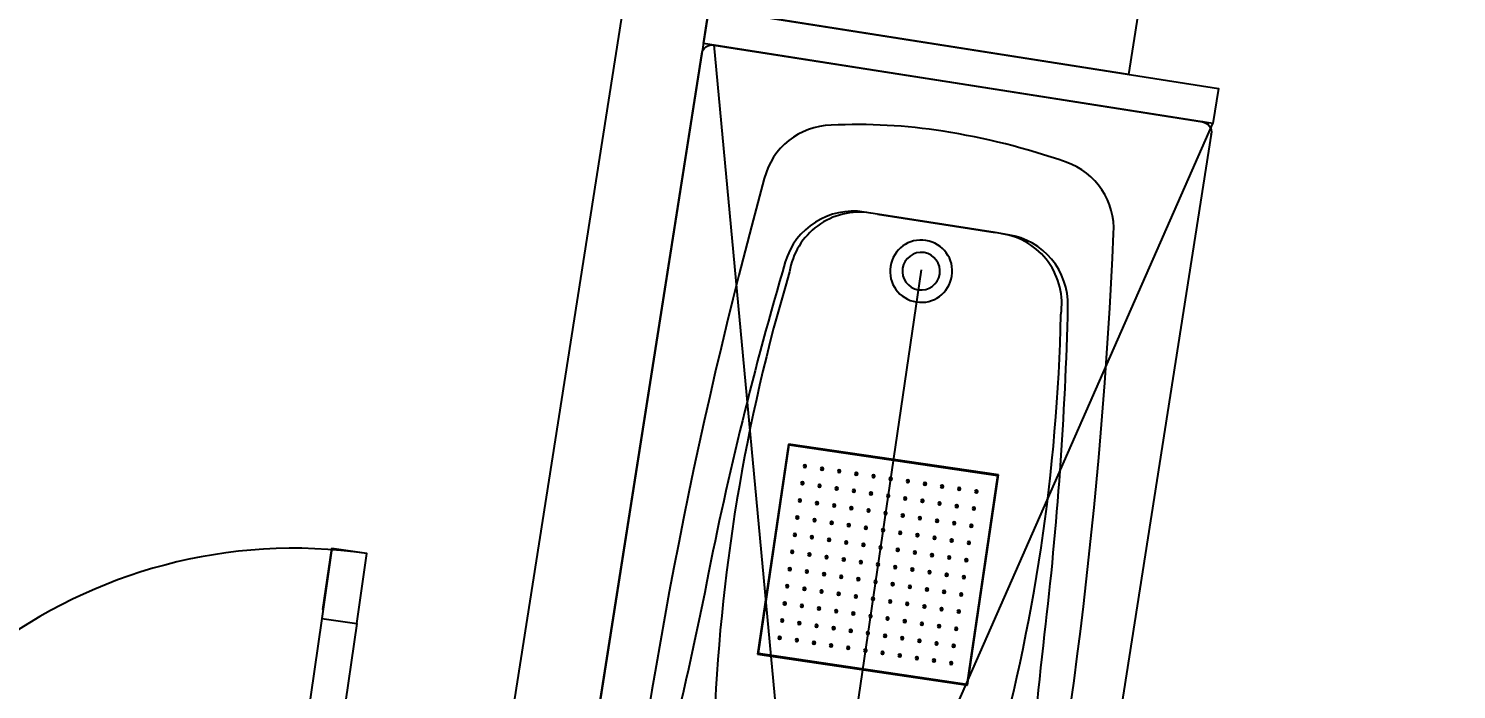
# Model space of a CAD drawing. Extents: x -678889171 to 586587, y -792238163 to 335485.
# Drawn here: x 28864 to 30882, y 33295 to 34228 of the extents above; entities that cross this region are included whole.
import ezdxf

# ---------------------------------------------------------------- set-up
doc = ezdxf.new("R2010")
doc.units = 0
doc.header["$MEASUREMENT"] = 0
doc.linetypes.add('XR-Typ32 7th to11Th$0$HIDDEN', pattern=[0.375, 0.25, -0.125])
doc.linetypes.add('XR-Typ32 7th to11Th$0$XR-A-TYP-2-3-4-6-7-8-9-10$0$HIDDEN', pattern=[0.375, 0.25, -0.125])
doc.layers.get('0').update_dxf_attribs({"color": 8})
for name, color, linetype in [('XR-A-9TH-FLOOR$0$A-WALL', 252, 'Continuous'), ('XR-Typ32 7th to11Th$0$A-DOOR', 252, 'Continuous'), ('XR-Typ32 7th to11Th$0$A-FLOR-OVHD', 252, 'XR-Typ32 7th to11Th$0$HIDDEN'), ('XR-Typ32 7th to11Th$0$A-FURN-SANT', 252, 'Continuous'), ('XR-Typ32 7th to11Th$0$A-WALL', 252, 'Continuous'), ('XR-Typ32 7th to11Th$0$I-WALL', 252, 'Continuous'), ('XR-Typ32 7th to11Th$0$XR-A-TYP-2-3-4-6-7-8-9-10$0$A-DOOR', 252, 'Continuous'), ('XR-Typ32 7th to11Th$0$XR-A-TYP-2-3-4-6-7-8-9-10$0$A-FLOR-OVHD', 252, 'XR-Typ32 7th to11Th$0$XR-A-TYP-2-3-4-6-7-8-9-10$0$HIDDEN')]:
    doc.layers.add(name, color=color, linetype=linetype)

# ---------------------------------------------------------------- blocks, each defined once
blk = doc.blocks.new('XR-Typ32 7th to11Th$0$XREF_3BR$0$XREF-1BA$0$11TH FLOOR PLAN EAST TOWER$0$11TH TO 17TH FLOOR PLAN EAST TOWER$0$CEILING SHOWER')
at = {"layer": 'XR-Typ32 7th to11Th$0$A-FURN-SANT'}
for p, q in [((0, 30), (30, 30)), ((0, 0), (0, 30)), ((0, 30), (0.1, 29.9)), ((0.1, 29.9), (0.1, 0.1)), ((29.9, 29.9), (0.1, 29.9)), ((30, 30), (29.9, 29.9)), ((29.9, 0.1), (29.9, 29.9)), ((30, 30), (30, 0)), ((0.1, 0.1), (0, 0)), ((30, 0), (0, 0)), ((0.1, 0.1), (29.9, 0.1)), ((29.9, 0.1), (30, 0))]:
    blk.add_line(p, q, dxfattribs=at)
for centre, radius in [((2.75, 27.25), 0.2), ((2.75, 27.25), 0.175), ((2.75, 27.25), 0.125), ((2.75, 27.25), 0.05), ((5.2, 27.25), 0.2), ((5.2, 27.25), 0.175), ((5.2, 27.25), 0.125), ((5.2, 27.25), 0.05), ((7.65, 27.25), 0.2), ((7.65, 27.25), 0.175), ((7.65, 27.25), 0.125), ((7.65, 27.25), 0.05), ((10.1, 27.25), 0.2), ((10.1, 27.25), 0.175), ((10.1, 27.25), 0.125), ((10.1, 27.25), 0.05), ((12.55, 27.25), 0.2), ((12.55, 27.25), 0.175), ((12.55, 27.25), 0.125), ((12.55, 27.25), 0.05), ((15, 27.25), 0.2), ((15, 27.25), 0.175), ((15, 27.25), 0.125), ((15, 27.25), 0.05), ((17.45, 27.25), 0.2), ((17.45, 27.25), 0.175), ((17.45, 27.25), 0.125), ((17.45, 27.25), 0.05), ((19.9, 27.25), 0.2), ((19.9, 27.25), 0.175), ((19.9, 27.25), 0.125), ((19.9, 27.25), 0.05), ((22.35, 27.25), 0.2), ((22.35, 27.25), 0.175), ((22.35, 27.25), 0.125), ((22.35, 27.25), 0.05), ((24.8, 27.25), 0.2), ((24.8, 27.25), 0.175), ((24.8, 27.25), 0.125), ((24.8, 27.25), 0.05), ((27.25, 27.25), 0.2), ((27.25, 27.25), 0.175), ((27.25, 27.25), 0.125), ((27.25, 27.25), 0.05), ((2.75, 24.8), 0.2), ((2.75, 24.8), 0.175), ((2.75, 24.8), 0.125), ((2.75, 24.8), 0.05), ((5.2, 24.8), 0.2), ((5.2, 24.8), 0.175), ((5.2, 24.8), 0.125), ((5.2, 24.8), 0.05), ((7.65, 24.8), 0.2), ((7.65, 24.8), 0.175), ((7.65, 24.8), 0.125), ((7.65, 24.8), 0.05), ((10.1, 24.8), 0.2), ((10.1, 24.8), 0.175), ((10.1, 24.8), 0.125), ((10.1, 24.8), 0.05), ((12.55, 24.8), 0.2), ((12.55, 24.8), 0.175), ((12.55, 24.8), 0.125), ((12.55, 24.8), 0.05), ((15, 24.8), 0.2), ((15, 24.8), 0.175), ((15, 24.8), 0.125), ((15, 24.8), 0.05), ((17.45, 24.8), 0.2), ((17.45, 24.8), 0.175), ((17.45, 24.8), 0.125), ((17.45, 24.8), 0.05), ((19.9, 24.8), 0.2), ((19.9, 24.8), 0.175), ((19.9, 24.8), 0.125), ((19.9, 24.8), 0.05), ((22.35, 24.8), 0.2), ((22.35, 24.8), 0.175), ((22.35, 24.8), 0.125), ((22.35, 24.8), 0.05), ((24.8, 24.8), 0.2), ((24.8, 24.8), 0.175), ((24.8, 24.8), 0.125), ((24.8, 24.8), 0.05), ((27.25, 24.8), 0.2), ((27.25, 24.8), 0.175), ((27.25, 24.8), 0.125), ((27.25, 24.8), 0.05), ((2.75, 22.35), 0.2), ((2.75, 22.35), 0.175), ((2.75, 22.35), 0.125), ((2.75, 22.35), 0.05), ((5.2, 22.35), 0.2), ((5.2, 22.35), 0.175), ((5.2, 22.35), 0.125), ((5.2, 22.35), 0.05), ((7.65, 22.35), 0.2), ((7.65, 22.35), 0.175), ((7.65, 22.35), 0.125), ((7.65, 22.35), 0.05), ((10.1, 22.35), 0.2), ((10.1, 22.35), 0.175), ((10.1, 22.35), 0.125), ((10.1, 22.35), 0.05), ((12.55, 22.35), 0.2), ((12.55, 22.35), 0.175), ((12.55, 22.35), 0.125), ((12.55, 22.35), 0.05), ((15, 22.35), 0.2), ((15, 22.35), 0.175), ((15, 22.35), 0.125), ((15, 22.35), 0.05), ((17.45, 22.35), 0.2), ((17.45, 22.35), 0.175), ((17.45, 22.35), 0.125), ((17.45, 22.35), 0.05), ((19.9, 22.35), 0.2), ((19.9, 22.35), 0.175), ((19.9, 22.35), 0.125), ((19.9, 22.35), 0.05), ((22.35, 22.35), 0.2), ((22.35, 22.35), 0.175), ((22.35, 22.35), 0.125), ((22.35, 22.35), 0.05), ((24.8, 22.35), 0.2), ((24.8, 22.35), 0.175), ((24.8, 22.35), 0.125), ((24.8, 22.35), 0.05), ((27.25, 22.35), 0.2), ((27.25, 22.35), 0.175), ((27.25, 22.35), 0.125), ((27.25, 22.35), 0.05), ((2.75, 19.9), 0.2), ((2.75, 19.9), 0.175), ((2.75, 19.9), 0.125), ((2.75, 19.9), 0.05), ((5.2, 19.9), 0.2), ((5.2, 19.9), 0.175), ((5.2, 19.9), 0.125), ((5.2, 19.9), 0.05), ((7.65, 19.9), 0.2), ((7.65, 19.9), 0.175), ((7.65, 19.9), 0.125), ((7.65, 19.9), 0.05), ((10.1, 19.9), 0.2), ((10.1, 19.9), 0.175), ((10.1, 19.9), 0.125), ((10.1, 19.9), 0.05), ((12.55, 19.9), 0.2), ((12.55, 19.9), 0.175), ((12.55, 19.9), 0.125), ((12.55, 19.9), 0.05), ((15, 19.9), 0.2), ((15, 19.9), 0.175), ((15, 19.9), 0.125), ((15, 19.9), 0.05), ((17.45, 19.9), 0.2), ((17.45, 19.9), 0.175), ((17.45, 19.9), 0.125), ((17.45, 19.9), 0.05), ((19.9, 19.9), 0.2), ((19.9, 19.9), 0.175), ((19.9, 19.9), 0.125), ((19.9, 19.9), 0.05), ((22.35, 19.9), 0.2), ((22.35, 19.9), 0.175), ((22.35, 19.9), 0.125), ((22.35, 19.9), 0.05), ((24.8, 19.9), 0.2), ((24.8, 19.9), 0.175), ((24.8, 19.9), 0.125), ((24.8, 19.9), 0.05), ((27.25, 19.9), 0.2), ((27.25, 19.9), 0.175), ((27.25, 19.9), 0.125), ((27.25, 19.9), 0.05), ((2.75, 17.45), 0.2), ((2.75, 17.45), 0.175), ((2.75, 17.45), 0.125), ((2.75, 17.45), 0.05), ((5.2, 17.45), 0.2), ((5.2, 17.45), 0.175), ((5.2, 17.45), 0.125), ((5.2, 17.45), 0.05), ((7.65, 17.45), 0.2), ((7.65, 17.45), 0.175), ((7.65, 17.45), 0.125), ((7.65, 17.45), 0.05), ((10.1, 17.45), 0.2), ((10.1, 17.45), 0.175), ((10.1, 17.45), 0.125), ((10.1, 17.45), 0.05), ((12.55, 17.45), 0.2), ((12.55, 17.45), 0.175), ((12.55, 17.45), 0.125), ((12.55, 17.45), 0.05), ((15, 17.45), 0.2), ((15, 17.45), 0.175), ((15, 17.45), 0.125), ((15, 17.45), 0.05), ((17.45, 17.45), 0.2), ((17.45, 17.45), 0.175), ((17.45, 17.45), 0.125), ((17.45, 17.45), 0.05), ((19.9, 17.45), 0.2), ((19.9, 17.45), 0.175), ((19.9, 17.45), 0.125), ((19.9, 17.45), 0.05), ((22.35, 17.45), 0.2), ((22.35, 17.45), 0.175), ((22.35, 17.45), 0.125), ((22.35, 17.45), 0.05), ((24.8, 17.45), 0.2), ((24.8, 17.45), 0.175), ((24.8, 17.45), 0.125), ((24.8, 17.45), 0.05), ((27.25, 17.45), 0.2), ((27.25, 17.45), 0.175), ((27.25, 17.45), 0.125), ((27.25, 17.45), 0.05), ((2.75, 15), 0.2), ((2.75, 15), 0.175), ((2.75, 15), 0.125), ((2.75, 15), 0.05), ((5.2, 15), 0.2), ((5.2, 15), 0.175), ((5.2, 15), 0.125), ((5.2, 15), 0.05), ((7.65, 15), 0.2), ((7.65, 15), 0.175), ((7.65, 15), 0.125), ((7.65, 15), 0.05), ((10.1, 15), 0.2), ((10.1, 15), 0.175), ((10.1, 15), 0.125), ((10.1, 15), 0.05), ((12.55, 15), 0.2), ((12.55, 15), 0.175), ((12.55, 15), 0.125), ((12.55, 15), 0.05), ((15, 15), 0.2), ((15, 15), 0.175), ((15, 15), 0.125), ((15, 15), 0.05), ((17.45, 15), 0.2), ((17.45, 15), 0.175), ((17.45, 15), 0.125), ((17.45, 15), 0.05), ((19.9, 15), 0.2), ((19.9, 15), 0.175), ((19.9, 15), 0.125), ((19.9, 15), 0.05), ((22.35, 15), 0.2), ((22.35, 15), 0.175), ((22.35, 15), 0.125), ((22.35, 15), 0.05), ((24.8, 15), 0.2), ((24.8, 15), 0.175), ((24.8, 15), 0.125), ((24.8, 15), 0.05), ((27.25, 15), 0.2), ((27.25, 15), 0.175), ((27.25, 15), 0.125), ((27.25, 15), 0.05), ((2.75, 12.55), 0.2), ((2.75, 12.55), 0.175), ((2.75, 12.55), 0.125), ((2.75, 12.55), 0.05), ((5.2, 12.55), 0.2), ((5.2, 12.55), 0.175), ((5.2, 12.55), 0.125), ((5.2, 12.55), 0.05), ((7.65, 12.55), 0.2), ((7.65, 12.55), 0.175), ((7.65, 12.55), 0.125), ((7.65, 12.55), 0.05), ((10.1, 12.55), 0.2), ((10.1, 12.55), 0.175), ((10.1, 12.55), 0.125), ((10.1, 12.55), 0.05), ((12.55, 12.55), 0.2), ((12.55, 12.55), 0.175), ((12.55, 12.55), 0.125), ((12.55, 12.55), 0.05), ((15, 12.55), 0.2), ((15, 12.55), 0.175), ((15, 12.55), 0.125), ((15, 12.55), 0.05), ((17.45, 12.55), 0.2), ((17.45, 12.55), 0.175), ((17.45, 12.55), 0.125), ((17.45, 12.55), 0.05), ((19.9, 12.55), 0.2), ((19.9, 12.55), 0.175), ((19.9, 12.55), 0.125), ((19.9, 12.55), 0.05), ((22.35, 12.55), 0.2), ((22.35, 12.55), 0.175), ((22.35, 12.55), 0.125), ((22.35, 12.55), 0.05), ((24.8, 12.55), 0.2), ((24.8, 12.55), 0.175), ((24.8, 12.55), 0.125), ((24.8, 12.55), 0.05), ((27.25, 12.55), 0.2), ((27.25, 12.55), 0.175), ((27.25, 12.55), 0.125), ((27.25, 12.55), 0.05), ((2.75, 10.1), 0.2), ((2.75, 10.1), 0.175), ((2.75, 10.1), 0.125), ((2.75, 10.1), 0.05), ((5.2, 10.1), 0.2), ((5.2, 10.1), 0.175), ((5.2, 10.1), 0.125), ((5.2, 10.1), 0.05), ((7.65, 10.1), 0.2), ((7.65, 10.1), 0.175), ((7.65, 10.1), 0.125), ((7.65, 10.1), 0.05), ((10.1, 10.1), 0.2), ((10.1, 10.1), 0.175), ((10.1, 10.1), 0.125), ((10.1, 10.1), 0.05), ((12.55, 10.1), 0.2), ((12.55, 10.1), 0.175), ((12.55, 10.1), 0.125), ((12.55, 10.1), 0.05), ((15, 10.1), 0.2), ((15, 10.1), 0.175), ((15, 10.1), 0.125), ((15, 10.1), 0.05), ((17.45, 10.1), 0.2), ((17.45, 10.1), 0.175), ((17.45, 10.1), 0.125), ((17.45, 10.1), 0.05), ((19.9, 10.1), 0.2), ((19.9, 10.1), 0.175), ((19.9, 10.1), 0.125), ((19.9, 10.1), 0.05), ((22.35, 10.1), 0.2), ((22.35, 10.1), 0.175), ((22.35, 10.1), 0.125), ((22.35, 10.1), 0.05), ((24.8, 10.1), 0.2), ((24.8, 10.1), 0.175), ((24.8, 10.1), 0.125), ((24.8, 10.1), 0.05), ((27.25, 10.1), 0.2), ((27.25, 10.1), 0.175), ((27.25, 10.1), 0.125), ((27.25, 10.1), 0.05), ((2.75, 7.65), 0.2), ((2.75, 7.65), 0.175), ((2.75, 7.65), 0.125), ((2.75, 7.65), 0.05), ((5.2, 7.65), 0.2), ((5.2, 7.65), 0.175), ((5.2, 7.65), 0.125), ((5.2, 7.65), 0.05), ((7.65, 7.65), 0.2), ((7.65, 7.65), 0.175), ((7.65, 7.65), 0.125), ((7.65, 7.65), 0.05), ((10.1, 7.65), 0.2), ((10.1, 7.65), 0.175), ((10.1, 7.65), 0.125), ((10.1, 7.65), 0.05), ((12.55, 7.65), 0.2), ((12.55, 7.65), 0.175), ((12.55, 7.65), 0.125), ((12.55, 7.65), 0.05), ((15, 7.65), 0.2), ((15, 7.65), 0.175), ((15, 7.65), 0.125), ((15, 7.65), 0.05), ((17.45, 7.65), 0.2), ((17.45, 7.65), 0.175), ((17.45, 7.65), 0.125), ((17.45, 7.65), 0.05), ((19.9, 7.65), 0.2), ((19.9, 7.65), 0.175), ((19.9, 7.65), 0.125), ((19.9, 7.65), 0.05), ((22.35, 7.65), 0.2), ((22.35, 7.65), 0.175), ((22.35, 7.65), 0.125), ((22.35, 7.65), 0.05), ((24.8, 7.65), 0.2), ((24.8, 7.65), 0.175), ((24.8, 7.65), 0.125), ((24.8, 7.65), 0.05), ((27.25, 7.65), 0.2), ((27.25, 7.65), 0.175), ((27.25, 7.65), 0.125), ((27.25, 7.65), 0.05), ((2.75, 5.2), 0.2), ((2.75, 5.2), 0.175), ((2.75, 5.2), 0.125), ((2.75, 5.2), 0.05), ((5.2, 5.2), 0.2), ((5.2, 5.2), 0.175), ((5.2, 5.2), 0.125), ((5.2, 5.2), 0.05), ((7.65, 5.2), 0.2), ((7.65, 5.2), 0.175), ((7.65, 5.2), 0.125), ((7.65, 5.2), 0.05), ((10.1, 5.2), 0.2), ((10.1, 5.2), 0.175), ((10.1, 5.2), 0.125), ((10.1, 5.2), 0.05), ((12.55, 5.2), 0.2), ((12.55, 5.2), 0.175), ((12.55, 5.2), 0.125), ((12.55, 5.2), 0.05), ((15, 5.2), 0.2), ((15, 5.2), 0.175), ((15, 5.2), 0.125), ((15, 5.2), 0.05), ((17.45, 5.2), 0.2), ((17.45, 5.2), 0.175), ((17.45, 5.2), 0.125), ((17.45, 5.2), 0.05), ((19.9, 5.2), 0.2), ((19.9, 5.2), 0.175), ((19.9, 5.2), 0.125), ((19.9, 5.2), 0.05), ((22.35, 5.2), 0.2), ((22.35, 5.2), 0.175), ((22.35, 5.2), 0.125), ((22.35, 5.2), 0.05), ((24.8, 5.2), 0.2), ((24.8, 5.2), 0.175), ((24.8, 5.2), 0.125), ((24.8, 5.2), 0.05), ((27.25, 5.2), 0.2), ((27.25, 5.2), 0.175), ((27.25, 5.2), 0.125), ((27.25, 5.2), 0.05), ((2.75, 2.75), 0.2), ((2.75, 2.75), 0.175), ((2.75, 2.75), 0.125), ((2.75, 2.75), 0.05), ((5.2, 2.75), 0.2), ((5.2, 2.75), 0.175), ((5.2, 2.75), 0.125), ((5.2, 2.75), 0.05), ((7.65, 2.75), 0.2), ((7.65, 2.75), 0.175), ((7.65, 2.75), 0.125), ((7.65, 2.75), 0.05), ((10.1, 2.75), 0.2), ((10.1, 2.75), 0.175), ((10.1, 2.75), 0.125), ((10.1, 2.75), 0.05), ((12.55, 2.75), 0.2), ((12.55, 2.75), 0.175), ((12.55, 2.75), 0.125), ((12.55, 2.75), 0.05), ((15, 2.75), 0.2), ((15, 2.75), 0.175), ((15, 2.75), 0.125), ((15, 2.75), 0.05), ((17.45, 2.75), 0.2), ((17.45, 2.75), 0.175), ((17.45, 2.75), 0.125), ((17.45, 2.75), 0.05), ((19.9, 2.75), 0.2), ((19.9, 2.75), 0.175), ((19.9, 2.75), 0.125), ((19.9, 2.75), 0.05), ((22.35, 2.75), 0.2), ((22.35, 2.75), 0.175), ((22.35, 2.75), 0.125), ((22.35, 2.75), 0.05), ((24.8, 2.75), 0.2), ((24.8, 2.75), 0.175), ((24.8, 2.75), 0.125), ((24.8, 2.75), 0.05), ((27.25, 2.75), 0.2), ((27.25, 2.75), 0.175), ((27.25, 2.75), 0.125), ((27.25, 2.75), 0.05)]:
    blk.add_circle(centre, radius, dxfattribs=at)
blk = doc.blocks.new('XR-Typ32 7th to11Th$0$MILANO-P')
at = {"layer": 'XR-Typ32 7th to11Th$0$A-FURN-SANT'}
for points in [[(-1.4999, 0.339, -0.414214), (-1.4849, 0.354), (-0.015, 0.354, -0.414214), (0, 0.339), (0, 0), (0, -0.36, -0.414214), (-0.015, -0.375), (-1.4849, -0.375, -0.414214), (-1.4999, -0.36), (-1.4999, 0)], [(-1.4199, 0, 0.055547), (-1.3954, -0.2201, 0.33996), (-1.3016, -0.2981, 0.039111), (-0.175, -0.2604, 0.335926), (-0.0861, -0.1787, 0.044948), (-0.07, 0, 0.050887), (-0.0861, 0.1577, 0.335926), (-0.175, 0.2393, 0.039111), (-1.3016, 0.277, 0.33996), (-1.3954, 0.1991, 0.061333)]]:
    blk.add_lwpolyline(points, format="xyb", close=True, dxfattribs=at)
for points in [[(-0.2, 0.0736), (-0.2, 0), (-0.2, 0.0736), (-0.2, 0.0925, 0.376208), (-0.2869, 0.1917, 0.023235), (-0.7497, 0.2311, -0.012687), (-1.0028, 0.2473, 0.103858), (-1.1399, 0.249, 0.158501), (-1.2599, 0.219)], [(-0.2, 0.0836, 0.414214), (-0.3, 0.1836, 0.063793), (-0.9591, 0.1883, 0.387439), (-1.0499, 0.0887), (-1.0499, 0), (-1.0499, -0.1098, 0.387439), (-0.9591, -0.2094, 0.063793), (-0.3, -0.2046, 0.414214), (-0.2, -0.1046)], [(-1.2599, -0.24, 0.158501), (-1.1399, -0.27, 0.103858), (-1.0028, -0.2683, -0.012687), (-0.7497, -0.2521, 0.023235), (-0.2869, -0.2127, 0.376208), (-0.2, -0.1136), (-0.2, -0.0947), (-0.2, 0), (-0.2, -0.0947)]]:
    blk.add_lwpolyline(points, format="xyb", dxfattribs=at)
for radius, start, end in [(0.044, 0, 180), (0.0265, 0, 180), (0.044, 180, 0), (0.0265, 180, 0)]:
    blk.add_arc((-0.27, 0), radius, start, end, dxfattribs=at)
for p in [(-0.015, 0.354, 0), (-0.015, 0.354, 0), (-1.4999, 0.339, 0), (0, 0.339, 0), (0, 0.339, 0), (0, -0.36), (-1.4849, -0.375), (-0.015, -0.375)]:
    blk.add_point(p, dxfattribs=at)
blk = doc.blocks.new('*U1255')
for p, q in [((0, -20), (0, -140)), ((50, -20), (0, -20)), ((50, -90), (50, -20)), ((750, -90), (750, -20)), ((750, -20), (800, -20)), ((800, -20), (800, -140)), ((40, -140), (40, -90)), ((40, -90), (50, -90)), ((760, -90), (750, -90)), ((760, -140), (760, -90)), ((40, -140), (0, -140)), ((760, -140), (800, -140)), ((40, -760), (40, -240)), ((90, -760), (90, -240))]:
    blk.add_line(p, q)
for points in [[(90, -240), (40, -240), (40, -140), (90, -140), (90, -227)], [(90, -760), (40, -760), (40, -860), (90, -860), (90, -773), (90, -860)]]:
    blk.add_lwpolyline(points, close=True)
blk.add_arc((40, -140), 720, 270, 360)
at = {"layer": 'XR-Typ32 7th to11Th$0$XR-A-TYP-2-3-4-6-7-8-9-10$0$A-FLOR-OVHD'}
for p, q in [((750, -20), (50, -20)), ((760, -140), (40, -140))]:
    blk.add_line(p, q, dxfattribs=at)
blk = doc.blocks.new('*U1260')
for p, q in [((710, 720), (710, 200)), ((760, 720), (760, 200)), ((0, -20), (0, 100)), ((40, 100), (0, 100)), ((40, 100), (40, 50)), ((760, 100), (760, 50)), ((760, 100), (800, 100)), ((800, -20), (800, 100)), ((40, 50), (50, 50)), ((50, 50), (50, -20)), ((750, 50), (750, -20)), ((760, 50), (750, 50)), ((50, -20), (0, -20)), ((750, -20), (800, -20))]:
    blk.add_line(p, q)
for points in [[(710, 720), (760, 720), (760, 820), (710, 820), (710, 733), (710, 820)], [(710, 200), (760, 200), (760, 100), (710, 100), (710, 187)]]:
    blk.add_lwpolyline(points, close=True)
blk.add_arc((760, 100), 720, 90, 180)
at = {"layer": 'XR-Typ32 7th to11Th$0$A-FLOR-OVHD'}
for p, q in [((40, 100), (760, 100)), ((50, -20), (750, -20))]:
    blk.add_line(p, q, dxfattribs=at)
blk = doc.blocks.new('XR-Typ32 7th to11Th')
at = {"layer": 'XR-Typ32 7th to11Th$0$A-FURN-SANT'}
blk.add_line((32926.5, 20365.2, 0), (32747.9, 19151.9, 0), dxfattribs=at)
at = {"layer": 'XR-Typ32 7th to11Th$0$A-FURN-SANT', "elevation": 0}
blk.add_lwpolyline([(33336.7, 21386.7), (33219.5, 20641.1), (32626.3, 20734.4), (32742.5, 21473.6)], close=True, dxfattribs=at)
blk.add_lwpolyline([(32633.3, 20682.7), (32765.2, 19269.2), (33338.6, 20571.9)], dxfattribs=at)
at = {"layer": 'XR-Typ32 7th to11Th$0$A-WALL'}
for p, q in [((32623.8, 21491), (32266.5, 19219.2, 0)), ((32742.5, 21473.6), (32385.3, 19202, 0))]:
    blk.add_line(p, q, dxfattribs=at)
at = {"layer": 'XR-Typ32 7th to11Th$0$I-WALL', "elevation": 0}
blk.add_lwpolyline([(32618.5, 20685), (32626.2, 20734.4), (33346.4, 20621.2), (33338.6, 20571.8)], close=True, dxfattribs=at)
at = {"layer": 'XR-Typ32 7th to11Th$0$A-DOOR', "extrusion": (0, 0, -1), "xscale": -0.9999999999999999, "zscale": -0.9999999999999999, "rotation": 8.14418115406123}
blk.add_blockref('*U1260', (-31274.2, 19260.6, 0), dxfattribs=at)
at = {"layer": 'XR-Typ32 7th to11Th$0$A-FURN-SANT', "xscale": 1000.000000000002, "yscale": 1000.000000000002, "zscale": 1000.000000000002, "rotation": 81.06248857194446}
blk.add_blockref('XR-Typ32 7th to11Th$0$MILANO-P', (32968.2, 20630, 0), dxfattribs=at)
at = {"layer": 'XR-Typ32 7th to11Th$0$A-FURN-SANT', "extrusion": (6.98221e-11, -1.06282e-11, -1), "xscale": 9.999998164084381, "yscale": 9.999998164084381, "zscale": -9.999998164084369, "rotation": 278.3725653735277}
blk.add_blockref('XR-Typ32 7th to11Th$0$XREF_3BR$0$XREF-1BA$0$11TH FLOOR PLAN EAST TOWER$0$11TH TO 17TH FLOOR PLAN EAST TOWER$0$CEILING SHOWER', (-33035.5, 20075.5, 0), dxfattribs=at)
at = {"layer": 'XR-Typ32 7th to11Th$0$XR-A-TYP-2-3-4-6-7-8-9-10$0$A-DOOR', "extrusion": (3.29804e-12, 2.19921e-11, -1), "zscale": -1, "rotation": 98.52879939517454}
blk.add_blockref('*U1255', (-34477.6, 18986.9, 0), dxfattribs=at)

msp = doc.modelspace()

# ---------------------------------------------------------------- block references
at = {"layer": 'XR-A-9TH-FLOOR$0$A-WALL'}
msp.add_blockref('XR-Typ32 7th to11Th', (-2800.4, 13522.1), dxfattribs=at)

doc.saveas('drawing.dxf')
